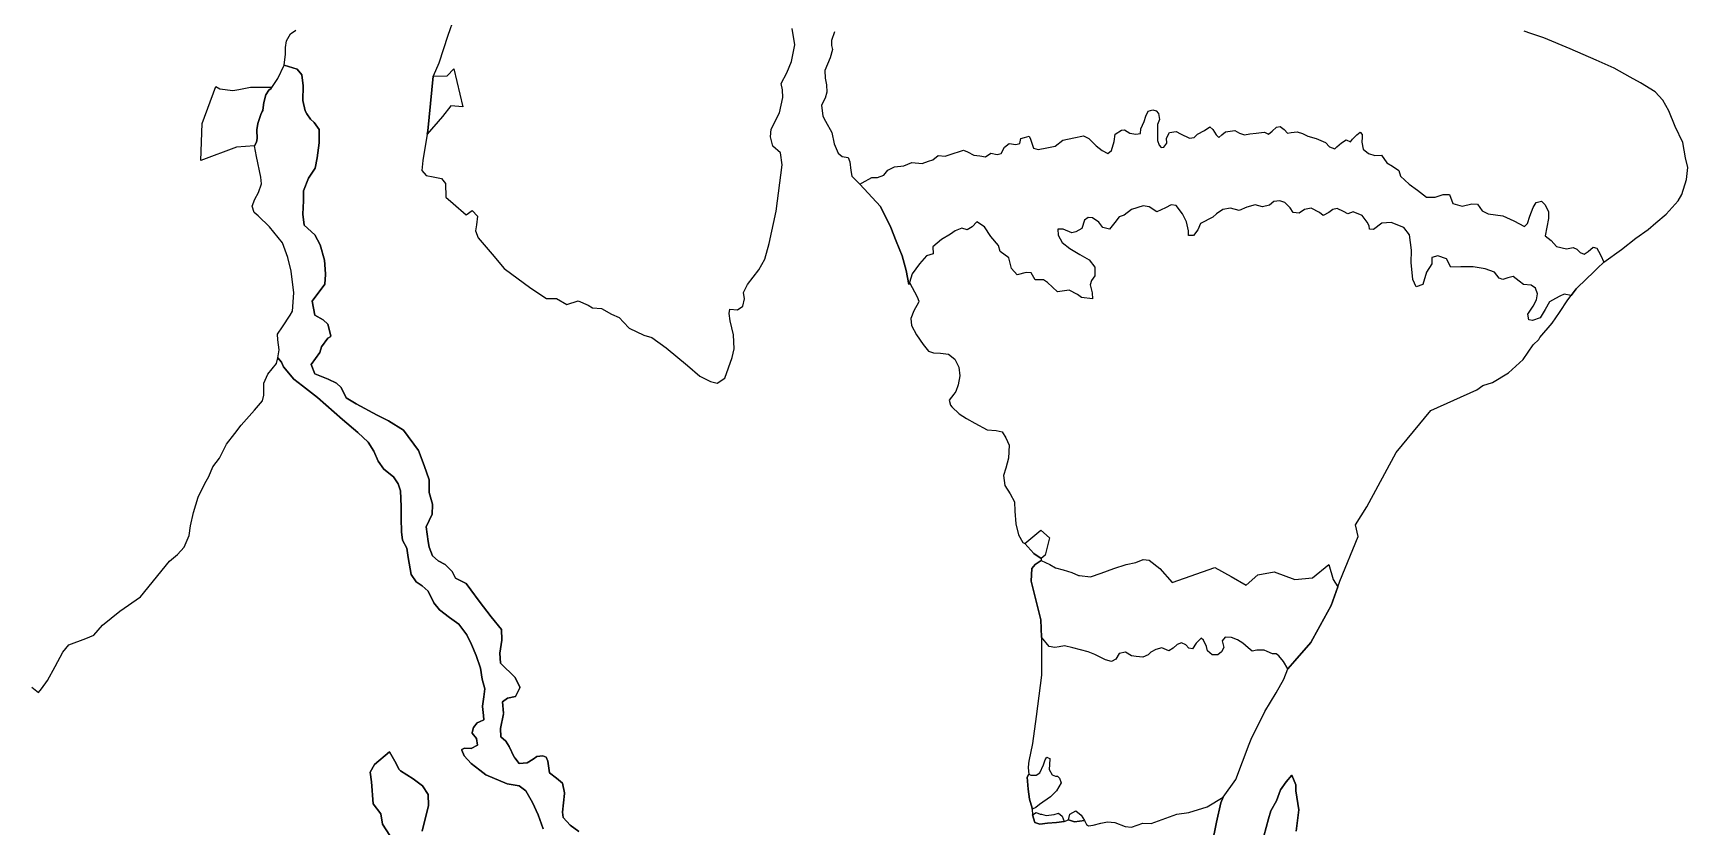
# Model space of a CAD drawing. Header units: inches. Extents: x 288635 to 1232953, y 676945 to 1655780.
# Drawn here: x 499888 to 544311, y 1539151 to 1560446 of the extents above; entities that cross this region are included whole.
import ezdxf

# ---------------------------------------------------------------- set-up
doc = ezdxf.new("R2010")
doc.units = ezdxf.units.IN
doc.header["$MEASUREMENT"] = 0

msp = doc.modelspace()

# ---------------------------------------------------------------- linework, layer by layer
at = {"color": 1}
for points in [[(511194.5493, 1560865.3772), (511023.1315, 1560385.4074), (510783.1466, 1559642.5969), (510627.3849, 1559293.6479), (510482.8127, 1557825.891), (510470.7581, 1557736.5264), (510348.8881, 1557025.6185), (510326.0324, 1556762.7778), (510440.311, 1556625.6436), (510623.1566, 1556591.36), (510851.7137, 1556545.6486), (510954.5644, 1556408.5144), (510965.9922, 1556042.8231), (511160.2657, 1555871.4053), (511514.5292, 1555574.2811), (511674.5191, 1555688.5596), (511813.671, 1555539.0771), (511792.2874, 1555303.857), (511760.2119, 1555143.4796), (511835.0546, 1554951.0268), (512209.2684, 1554512.6621), (512530.0231, 1554127.7565), (513246.3752, 1553603.8572), (513674.0481, 1553325.8699), (513941.3436, 1553325.8699), (514219.331, 1553165.4925), (514518.702, 1553261.7189), (514785.9976, 1553144.1089), (514903.6076, 1553079.9579), (515149.5195, 1553058.5743), (515416.8151, 1552908.8888), (515619.9597, 1552812.6624), (515737.5698, 1552695.0523), (515887.2553, 1552534.675), (516282.8527, 1552342.2222), (516496.6892, 1552278.0713), (516881.5948, 1552000.0839), (517458.9532, 1551529.6437), (517790.3996, 1551240.9645), (518068.387, 1551101.9708), (518250.148, 1551059.2035), (518453.2926, 1551187.5054), (518656.4372, 1551743.4802), (518709.8964, 1551978.7003), (518688.5127, 1552352.914), (518602.9781, 1552727.1278), (518570.9027, 1552919.5806), (518592.2863, 1553037.1907), (518795.4309, 1553026.4988), (518945.1164, 1553122.7252), (518987.8837, 1553315.178), (518955.8083, 1553486.2472), (519062.7265, 1553700.0836), (519372.7893, 1554095.6811), (519533.1667, 1554384.3603), (519650.7767, 1554801.3413), (519834.0065, 1555665.7039), (519993.9965, 1556911.3399), (519948.2851, 1557231.3198), (519742.5837, 1557414.1655), (519685.4444, 1557665.5783), (519696.8723, 1557871.2796), (519925.4294, 1558305.538), (520016.8522, 1558716.9408), (520005.4243, 1558922.6421), (519971.1408, 1559094.0599), (520119.7029, 1559379.7563), (520245.4093, 1559688.3083), (520336.8321, 1560133.9946), (520268.265, 1560568.253)], [(514539.6974, 1539029.3029), (514309.5094, 1539195.9908), (514115.0403, 1539406.3349), (514096.0114, 1539547.1487), (514150.7591, 1540047.6991), (514149.7863, 1540052.2854), (514150.7591, 1540061.18), (514095.1965, 1540323.118), (513936.4462, 1540458.0558), (513753.8833, 1540604.8998), (513710.227, 1540910.4942), (513662.6019, 1541021.6194), (513575.2892, 1541053.3695), (513409.9028, 1541036.0117), (513311.6336, 1540963.6028), (513150.6321, 1540870.8066), (512940.2879, 1540850.9628), (512816.4832, 1541006.6031), (512801.3814, 1541025.5882), (512670.4124, 1541307.37), (512575.1622, 1541446.2765), (512440.2244, 1541565.3393), (512436.4623, 1541791.071), (512511.6621, 1542186.8596), (512511.034, 1542197.0347), (512511.6621, 1542200.3405), (512492.6143, 1542508.915), (512622.3053, 1542604.3999), (512836.108, 1542651.2043), (512955.1708, 1542881.3923), (512951.7971, 1542888.3506), (512955.1708, 1542894.8732), (512828.1705, 1543156.8112), (512439.2323, 1543545.7495), (512416.1706, 1543814.8017), (512470.9823, 1544159.3323), (512470.6558, 1544170.7607), (512470.9823, 1544172.8132), (512463.0448, 1544450.6263), (512185.2317, 1544784.002), (511859.7936, 1545204.6903), (511637.5431, 1545506.3159), (511510.5429, 1545680.9412), (511224.7923, 1545823.8165), (511137.4796, 1546006.3794), (510946.9793, 1546188.9423), (510764.4164, 1546284.1925), (510605.6661, 1546427.0677), (510518.3534, 1546657.2557), (510496.6334, 1546809.2961), (510440.4569, 1547202.5314), (510600.2431, 1547540.8299), (510605.6661, 1547794.7146), (510605.3989, 1547795.6862), (510605.6661, 1547808.1955), (510518.3534, 1548125.6961), (510518.3534, 1548445.5909), (510518.3534, 1548459.0718), (510383.4156, 1548848.0101), (510232.6028, 1549244.8859), (509827.7895, 1549792.5745), (509430.9137, 1550046.575), (509121.3506, 1550197.3878), (508557.787, 1550499.0134), (508295.849, 1550665.7012), (508160.9112, 1550935.5768), (508033.9109, 1551054.6395), (507811.6605, 1551165.7647), (507454.4723, 1551308.64), (507354.7392, 1551554.1369), (507581.4541, 1551880.7818), (507633.7694, 1552026.9256), (507803.7254, 1552260.2587), (507877.9906, 1552306.7304), (507875.2131, 1552318.4733), (507877.9906, 1552320.2113), (507803.723, 1552634.2052), (507676.7227, 1552753.2679), (507454.4723, 1552880.2681), (507377.2896, 1553250.7449), (507719.075, 1553711.7011), (507740.2229, 1553970.102), (507739.6605, 1553976.7106), (507740.2229, 1553983.5829), (507708.4728, 1554356.6461), (507597.3476, 1554769.3969), (507454.4723, 1555031.3349), (507168.7217, 1555293.273), (507130.2379, 1555587.5424), (507149.5694, 1555948.3964), (507149.3315, 1555957.4365), (507149.5694, 1555961.8773), (507143.2878, 1556200.5794), (507142.9548, 1556213.232), (507278.554, 1556550.5764), (507461.1442, 1556827.1391), (507510.0649, 1557102.8953), (507569.5963, 1557499.771), (507569.5963, 1557863.3221), (507430.6898, 1558045.2236), (507338.0854, 1558134.5206), (507233.024, 1558276.3535), (507195.0161, 1558358.5675), (507129.7256, 1558633.9226), (507129.9881, 1558646.2963), (507137.9291, 1559020.5755), (507137.6862, 1559022.6092), (507137.9291, 1559034.0564), (507103.1204, 1559325.5255), (506974.0638, 1559478.047), (506626.3231, 1559588.6917), (506659.8597, 1559877.4204), (506659.8597, 1560060.3007), (506690.3398, 1560238.1011), (506797.02, 1560426.0615), (506944.3403, 1560527.6617)], [(521400.2607, 1560479.8462), (521318.9806, 1560246.1657), (521318.9806, 1560114.0855), (521349.4606, 1560007.4052), (521288.5005, 1559783.8848), (521146.2602, 1559438.4441), (521151.3402, 1559240.3237), (521186.9003, 1559062.5233), (521191.9803, 1558859.3229), (521151.3402, 1558696.7626), (521054.8201, 1558508.8022), (521090.3801, 1558214.1617), (521156.4203, 1558082.0814), (521329.1406, 1557782.3608), (521395.1807, 1557472.4802), (521496.7809, 1557223.5597), (521608.5412, 1557137.1995), (521766.0215, 1557106.7194), (521811.7416, 1556994.9592), (521837.1416, 1556761.2787), (521867.6217, 1556603.7984), (522079.4072, 1556394.4281), (522638.5134, 1555798.2606), (522916.3265, 1555229.4053), (523059.4491, 1554863.6476), (523213.9833, 1554468.7267), (523323.4768, 1554073.9114), (523392.5774, 1553701.4335), (523410.7615, 1553754.9064), (523623.8226, 1553372.3059), (523663.9916, 1553250.6731), (523653.0765, 1553214.5369), (523527.3017, 1552991.6867), (523450.989, 1552788.5749), (523467.1279, 1552598.925), (523605.2519, 1552349.604), (523781.0117, 1552088.0584), (523922.9702, 1551910.1788), (524058.365, 1551869.1787), (524245.7611, 1551861.4406), (524460.9661, 1551832.9352), (524632.0181, 1551696.9104), (524735.0743, 1551481.3397), (524766.3253, 1551250.0216), (524721.8065, 1551010.9406), (524661.4961, 1550827.7178), (524607.2736, 1550764.0386), (524481.4622, 1550600.9738), (524516.9549, 1550461.339), (524551.9041, 1550417.2791), (524747.5526, 1550233.4535), (524946.5338, 1550105.3245), (525169.4574, 1549985.1026), (525495.8694, 1549804.7917), (525742.9903, 1549784.1711), (525898.3836, 1549751.8451), (525997.6082, 1549592.0995), (526088.7486, 1549392.5089), (526071.8376, 1549045.709), (525999.3121, 1548770.8251), (525940.4005, 1548577.089), (525971.1414, 1548310.6265), (526114.0167, 1548088.3761), (526234.6669, 1547872.4756), (526241.0169, 1547621.6501), (526266.417, 1547278.7494), (526342.6171, 1546983.4739), (526453.7424, 1546777.0984), (526511.2245, 1546757.8783), (526755.368, 1546488.1729), (526945.8683, 1546354.8226), (526953.2086, 1546295.7611), (526786.7115, 1546192.1697), (526695.6946, 1546082.1028), (526677.859, 1545742.6637), (526779.4592, 1545345.7879), (526936.7203, 1544702.7893), (526959.8988, 1544243.6512), (526959.9122, 1544238.1356), (526962.3776, 1543223.0374), (526816.4163, 1542108.8277), (526719.3381, 1541390.0523), (526615.576, 1540916.4107), (526613.3549, 1540855.7022), (526604.9926, 1540731.6676), (526614.7293, 1540564.4506), (526577.4759, 1540481.4771), (526597.7959, 1540166.5165), (526638.7206, 1539895.201), (526708.4435, 1539656.5471), (526709.5031, 1539638.4439), (526710.3282, 1539624.3483), (526719.2928, 1539471.1901), (526779.618, 1539267.9897), (526916.7302, 1539226.1284), (527119.5168, 1539247.2792), (527363.847, 1539272.7629), (527570.1945, 1539296.5648), (527681.3198, 1539344.1899), (527843.2451, 1539283.8647), (528113.1206, 1539321.9648), (528163.9207, 1539210.8396), (528224.2458, 1539182.2645), (528345.1978, 1539193.8127), (528553.3266, 1539246.699), (528732.8488, 1539289.3898), (528924.5916, 1539269.0542), (529207.5722, 1539158.501), (529376.9707, 1539144.741), (529680.0215, 1539246.5601), (529905.5007, 1539239.8461), (530590.3355, 1539491.2275), (530911.9946, 1539539.8972), (531409.8356, 1539692.2976), (531839.4291, 1539949.7307), (531776.67, 1539800.2748), (531660.0928, 1539274.5645), (531533.0925, 1538660.73)], [(531533.0925, 1538660.73), (531660.0928, 1539274.5645), (531776.67, 1539800.2748), (531839.4291, 1539949.7307), (532175.9798, 1540425.9816), (532537.5413, 1541371.604), (532588.7306, 1541505.4838), (532957.0313, 1542242.0853), (533261.8319, 1542750.0863), (533468.3396, 1543112.381), (533575.8128, 1543388.2765), (533758.8003, 1543607.8614), (534192.4576, 1544100.2937), (534246.1451, 1544198.0968), (534738.1917, 1545094.4625), (534914.6657, 1545591.4885), (534969.9854, 1545747.2923), (535459.1016, 1546941.1311), (535390.8902, 1547250.7993), (535692.7825, 1547734.9098), (536478.6747, 1549196.5102), (537410.5287, 1550321.1158), (538640.8437, 1550876.7419), (538807.1392, 1550992.4257), (539066.7687, 1551069.9104), (539491.4258, 1551331.8484), (539892.2703, 1551689.0367), (540161.5515, 1552087.6423), (540307.722, 1552226.1196), (540339.8074, 1552277.8128), (540670.1469, 1552667.9969), (540865.9389, 1552948.4558), (541088.1894, 1553287.1232), (541178.7987, 1553410.0929), (541310.4398, 1553588.7488), (541596.8535, 1553864.9334), (541754.9407, 1554017.3746), (541880.4456, 1554136.274), (542056.5663, 1554303.1252), (542532.8173, 1554636.5009), (542913.818, 1554943.4182), (543241.902, 1555176.252), (543451.5847, 1555358.1534), (543726.0905, 1555592.9715), (544053.513, 1555943.5452), (544149.4247, 1556118.832), (544271.7947, 1556522.3224), (544311.4823, 1556843.1303), (544248.6436, 1557101.0996), (544172.5758, 1557511.2046), (543970.8306, 1557944.4606), (543798.851, 1558361.1802), (543636.7934, 1558645.6079), (543428.5659, 1558866.9323), (543041.2152, 1559114.5828), (542761.8146, 1559266.9831), (542330.0137, 1559508.2835), (541847.4128, 1559724.184), (541153.1447, 1560025.7037), (540446.7058, 1560319.3918), (540097.4551, 1560435.8087), (539915.5727, 1560496.4646)], [(513578.0573, 1539095.6086), (513446.3447, 1539477.0263), (513294.209, 1539804.4489), (513115.6149, 1540115.3349), (512937.0208, 1540250.9341), (512612.9056, 1540310.4655), (512040.743, 1540548.591), (511876.734, 1540675.3878), (511647.1745, 1540852.8624), (511455.3512, 1541054.6076), (511395.8198, 1541210.0506), (511400.12, 1541212.3031), (511395.8198, 1541223.5315), (511465.2731, 1541259.9118), (511650.4818, 1541256.6045), (511820.0622, 1541344.5739), (511792.6956, 1541520.9367), (511673.6328, 1541666.4578), (511676.3074, 1541676.6698), (511673.6328, 1541679.9387), (511710.0131, 1541818.8452), (511805.9248, 1541941.2153), (511875.6665, 1541965.786), (511985.527, 1542021.8072), (511974.597, 1542139.4014), (511948.1386, 1542377.5269), (511948.9958, 1542383.2933), (511948.1386, 1542391.0078), (511984.5189, 1542635.7479), (512016.3058, 1542851.8986), (511944.8313, 1543115.0544), (511898.5291, 1543406.0967), (511782.7737, 1543750.0557), (511660.4037, 1544041.098), (511528.1117, 1544305.6818), (511313.1373, 1544586.8022), (511065.09, 1544772.0109), (510797.1988, 1544970.4488), (510645.0631, 1545162.2721), (510489.6201, 1545473.1581), (510330.8697, 1545618.6792), (510175.4267, 1545724.5128), (510033.2129, 1545922.9507), (509957.145, 1546376.0505), (509924.0721, 1546627.4052), (509801.702, 1546845.6869), (509778.5509, 1547070.5832), (509765.3217, 1547424.4641), (509765.4352, 1547434.9082), (509765.3217, 1547437.945), (509768.5099, 1547731.257), (509768.629, 1547742.2164), (509748.7852, 1548162.2433), (509689.2539, 1548357.3739), (509566.8838, 1548539.2753), (509305.6073, 1548747.6351), (509153.4716, 1548959.3022), (509034.4088, 1549230.5007), (508882.2731, 1549471.9334), (508601.1527, 1549733.21), (508197.6624, 1550083.7836), (507519.6662, 1550672.4827), (507121.1066, 1550983.4009), (506887.9722, 1551165.2702), (506610.1592, 1551496), (506555.4191, 1551616.4891), (506453.2861, 1551730.7911), (506495.2064, 1551945.6658), (506461.3396, 1552220.8331), (506452.8729, 1552373.2334), (506579.8732, 1552567.9671), (506787.3069, 1552877.001), (506850.8071, 1552982.8346), (506884.6738, 1553473.9022), (506812.707, 1554058.1034), (506723.8068, 1554426.4041), (506579.8732, 1554815.8716), (506236.9725, 1555247.6724), (505927.9386, 1555548.2397), (505822.105, 1555637.1399), (505767.0716, 1555806.4736), (505843.2717, 1555992.7406), (505940.6386, 1556170.541), (506016.8387, 1556403.3748), (505999.9054, 1556585.4085), (505881.3718, 1557131.5095), (505833.6578, 1557421.7418), (505834.4996, 1557423.0171), (505834.4867, 1557423.2047), (505887.6017, 1557516.9489), (505905.7783, 1557615.7493), (505894.0341, 1557838.8899), (505894.5628, 1557842.3262), (505894.0341, 1557852.3708), (505919.4341, 1558017.4711), (506005.1593, 1558261.9466), (506039.3298, 1558341.6777), (506052.7844, 1558373.0718), (506053.306, 1558377.3749), (506078.1844, 1558582.6222), (506132.1596, 1558792.1727), (506211.5347, 1558912.8229), (506281.649, 1558960.5955), (506372.4394, 1559091.5468), (506457.1063, 1559227.0137), (506626.3231, 1559588.6917), (506974.0638, 1559478.047), (507103.1204, 1559325.5255), (507137.9291, 1559034.0564), (507137.6862, 1559022.6092), (507137.9291, 1559020.5755), (507129.9881, 1558646.2963), (507129.7256, 1558633.9226), (507195.0161, 1558358.5675), (507233.024, 1558276.3535), (507338.0854, 1558134.5206), (507430.6898, 1558045.2236), (507569.5963, 1557863.3221), (507569.5963, 1557499.771), (507510.0649, 1557102.8953), (507461.1442, 1556827.1391), (507278.554, 1556550.5764), (507142.9548, 1556213.232), (507143.2878, 1556200.5794), (507149.5694, 1555961.8773), (507149.3315, 1555957.4365), (507149.5694, 1555948.3964), (507130.2379, 1555587.5424), (507168.7217, 1555293.273), (507454.4723, 1555031.3349), (507597.3476, 1554769.3969), (507708.4728, 1554356.6461), (507740.2229, 1553983.5829), (507739.6605, 1553976.7106), (507740.2229, 1553970.102), (507719.075, 1553711.7011), (507377.2896, 1553250.7449), (507454.4723, 1552880.2681), (507676.7227, 1552753.2679), (507803.723, 1552634.2052), (507877.9906, 1552320.2113), (507875.2131, 1552318.4733), (507877.9906, 1552306.7304), (507803.7254, 1552260.2587), (507633.7694, 1552026.9256), (507581.4541, 1551880.7818), (507354.7392, 1551554.1369), (507454.4723, 1551308.64), (507811.6605, 1551165.7647), (508033.9109, 1551054.6395), (508160.9112, 1550935.5768), (508295.849, 1550665.7012), (508557.787, 1550499.0134), (509121.3506, 1550197.3878), (509430.9137, 1550046.575), (509827.7895, 1549792.5745), (510232.6028, 1549244.8859), (510383.4156, 1548848.0101), (510518.3534, 1548459.0718), (510518.3534, 1548445.5909), (510518.3534, 1548125.6961), (510605.6661, 1547808.1955), (510605.3989, 1547795.6862), (510605.6661, 1547794.7146), (510600.2431, 1547540.8299), (510440.4569, 1547202.5314), (510496.6334, 1546809.2961), (510518.3534, 1546657.2557), (510605.6661, 1546427.0677), (510764.4164, 1546284.1925), (510946.9793, 1546188.9423), (511137.4796, 1546006.3794), (511224.7923, 1545823.8165), (511510.5429, 1545680.9412), (511637.5431, 1545506.3159), (511859.7936, 1545204.6903), (512185.2317, 1544784.002), (512463.0448, 1544450.6263), (512470.9823, 1544172.8132), (512470.6558, 1544170.7607), (512470.9823, 1544159.3323), (512416.1706, 1543814.8017), (512439.2323, 1543545.7495), (512828.1705, 1543156.8112), (512955.1708, 1542894.8732), (512951.7971, 1542888.3506), (512955.1708, 1542881.3923), (512836.108, 1542651.2043), (512622.3053, 1542604.3999), (512492.6143, 1542508.915), (512511.6621, 1542200.3405), (512511.034, 1542197.0347), (512511.6621, 1542186.8596), (512436.4623, 1541791.071), (512440.2244, 1541565.3393), (512575.1622, 1541446.2765), (512670.4124, 1541307.37), (512670.4124, 1541307.37), (512801.3814, 1541025.5882), (512816.4832, 1541006.6031), (512940.2879, 1540850.9628), (513150.6321, 1540870.8066), (513311.6336, 1540963.6028), (513409.9028, 1541036.0117), (513575.2892, 1541053.3695), (513662.6019, 1541021.6194), (513710.227, 1540910.4942), (513753.8833, 1540604.8998), (513936.4462, 1540458.0558), (514095.1965, 1540323.118), (514150.7591, 1540061.18), (514149.7863, 1540052.2854), (514150.7591, 1540047.6991), (514096.0114, 1539547.1487), (514115.0403, 1539406.3349), (514309.5094, 1539195.9908), (514539.6974, 1539029.3029)], [(499851.9432, 1542898.1205), (500034.5061, 1542755.2452), (500113.8812, 1542850.4954), (500272.6315, 1543080.6833), (500479.0069, 1543453.7466), (500685.3824, 1543842.6849), (500844.1327, 1544033.1852), (501304.5086, 1544207.8106), (501518.8215, 1544295.1233), (501749.0095, 1544564.9988), (502217.3229, 1544938.0621), (502772.949, 1545319.0628), (503552.1962, 1546277.8939), (503760.1776, 1546458.0963), (503938.7717, 1546652.5655), (504081.647, 1546970.0661), (504110.1587, 1547225.0507), (504192.7722, 1547585.2236), (504319.7724, 1547997.9744), (504502.3353, 1548359.1314), (504601.5542, 1548553.6005), (504708.7107, 1548807.601), (504887.3048, 1549041.7578), (505081.774, 1549414.821), (505300.0556, 1549708.5091), (505474.681, 1549926.7908), (505831.8692, 1550331.6041), (506042.2134, 1550581.6358), (506077.9322, 1550736.4174), (506077.9322, 1551057.8868), (506193.0262, 1551292.0435), (506420.2219, 1551583.5717), (506453.2861, 1551730.7911), (506555.4191, 1551616.4891), (506610.1592, 1551496), (506887.9722, 1551165.2702), (507121.1066, 1550983.4009), (507519.6662, 1550672.4827), (508197.6624, 1550083.7836), (508601.1527, 1549733.21), (508882.2731, 1549471.9334), (509034.4088, 1549230.5007), (509153.4716, 1548959.3022), (509305.6073, 1548747.6351), (509566.8838, 1548539.2753), (509689.2539, 1548357.3739), (509748.7852, 1548162.2433), (509768.629, 1547742.2164), (509768.5099, 1547731.257), (509765.3217, 1547437.945), (509765.4352, 1547434.9082), (509765.3217, 1547424.4641), (509778.5509, 1547070.5832), (509801.702, 1546845.6869), (509924.0721, 1546627.4052), (509957.145, 1546376.0505), (510033.2129, 1545922.9507), (510175.4267, 1545724.5128), (510330.8697, 1545618.6792), (510489.6201, 1545473.1581), (510645.0631, 1545162.2721), (510797.1988, 1544970.4488), (511065.09, 1544772.0109), (511313.1373, 1544586.8022), (511528.1117, 1544305.6818), (511660.4037, 1544041.098), (511782.7737, 1543750.0557), (511898.5291, 1543406.0967), (511944.8313, 1543115.0544), (512016.3058, 1542851.8986), (512016.3058, 1542851.8986), (511984.5189, 1542635.7479), (511948.1386, 1542391.0078), (511948.9958, 1542383.2933), (511948.1386, 1542377.5269), (511974.597, 1542139.4014), (511985.527, 1542021.8072), (511875.6665, 1541965.786), (511805.9248, 1541941.2153), (511710.0131, 1541818.8452), (511673.6328, 1541679.9387), (511676.3074, 1541676.6698), (511673.6328, 1541666.4578), (511792.6956, 1541520.9367), (511820.0622, 1541344.5739), (511650.4818, 1541256.6045), (511465.2731, 1541259.9118), (511395.8198, 1541223.5315), (511400.12, 1541212.3031), (511395.8198, 1541210.0506), (511455.3512, 1541054.6076), (511647.1745, 1540852.8624), (511876.734, 1540675.3878), (512040.743, 1540548.591), (512612.9056, 1540310.4655), (512937.0208, 1540250.9341), (513115.6149, 1540115.3349), (513294.209, 1539804.4489), (513446.3447, 1539477.0263), (513578.0573, 1539095.6086)], [(510329.2022, 1539039.4954), (510501.2811, 1539727.8108), (510490.1046, 1540021.4156), (510340.352, 1540254.364), (510087.7732, 1540439.7307), (509749.1059, 1540656.6894), (509708.7782, 1540695.9376), (509637.9806, 1540847.1898), (509453.7799, 1541167.985), (509055.5811, 1540827.9948), (508936.5184, 1540622.9423), (508975.2993, 1540355.1993), (509013.5627, 1539767.6876), (509225.2298, 1539497.8121), (509267.5632, 1539227.9366), (509460.402, 1538919.8394)], [(509460.402, 1538919.8394), (509267.5632, 1539227.9366), (509225.2298, 1539497.8121), (509013.5627, 1539767.6876), (508975.2993, 1540355.1993), (508936.5184, 1540622.9423), (509055.5811, 1540827.9948), (509453.7799, 1541167.985), (509637.9806, 1540847.1898), (509708.7782, 1540695.9376), (509749.1059, 1540656.6894), (510087.7732, 1540439.7307), (510340.352, 1540254.364), (510490.1046, 1540021.4156), (510501.2811, 1539727.8108), (510329.2022, 1539039.4954)], [(533794.5306, 1539040.0166), (533869.4071, 1539606.3607), (533790.4889, 1540114.1625), (533786.857, 1540279.4621), (533678.9068, 1540539.8126), (533523.268, 1540361.6744), (533377.051, 1540146.6493), (533266.1559, 1539854.0112), (533113.7556, 1539580.9607), (533050.2555, 1539365.0602), (532866.1051, 1538666.5588)], [(532866.1051, 1538666.5588), (533050.2555, 1539365.0602), (533113.7556, 1539580.9607), (533266.1559, 1539854.0112), (533377.051, 1540146.6493), (533523.268, 1540361.6744), (533678.9068, 1540539.8126), (533786.857, 1540279.4621), (533790.4889, 1540114.1625), (533869.4071, 1539606.3607), (533794.5306, 1539040.0166)]]:
    msp.add_lwpolyline(points, dxfattribs=at)
for points in [[(511179.5222, 1559491.0123), (511423.5275, 1558470.6268), (511101.8842, 1558492.8091), (510880.0612, 1558204.4392), (510470.7581, 1557736.5264), (510482.8127, 1557825.891), (510627.3849, 1559293.6479), (511002.0639, 1559302.4628), (511179.5222, 1559491.0123)], [(504897.5569, 1558952.3091), (505249.6136, 1558906.5387), (505414.2138, 1558936.6269), (505722.0546, 1558992.8989), (506298.384, 1558991.2491), (506281.649, 1558960.5955), (506211.5347, 1558912.8229), (506132.1596, 1558792.1727), (506078.1844, 1558582.6222), (506053.306, 1558377.3749), (506052.7844, 1558373.0718), (506039.3298, 1558341.6777), (506005.1593, 1558261.9466), (505919.4341, 1558017.4711), (505894.0341, 1557852.3708), (505894.5628, 1557842.3262), (505894.0341, 1557838.8899), (505905.7783, 1557615.7493), (505887.6017, 1557516.9489), (505834.4867, 1557423.2047), (505834.4996, 1557423.0171), (505833.6578, 1557421.7418), (505352.1866, 1557389.6773), (504393.0701, 1557025.8745), (504426.143, 1558018.064), (504789.9459, 1559010.2535), (504897.5569, 1558952.3091)], [(530071.9971, 1557800.7195), (530071.9971, 1557567.8857), (530114.3305, 1557435.5938), (530170.3697, 1557379.3307), (530241.3307, 1557387.9687), (530320.7059, 1557493.8022), (530315.4142, 1557631.3858), (530392.7781, 1557775.7819), (530574.7064, 1557806.0112), (530685.8316, 1557747.8027), (530929.3823, 1557629.555), (531056.249, 1557647.2609), (531146.2075, 1557737.2194), (531336.7079, 1557832.4696), (531474.2915, 1557927.7198), (531558.9584, 1557858.9279), (531648.9169, 1557716.0527), (531723.0004, 1557647.2609), (531797.0838, 1557716.0527), (531898.8953, 1557797.1233), (532146.3345, 1557832.4696), (532273.3348, 1557758.3861), (532410.2318, 1557721.3979), (532552.7941, 1557739.7097), (532720.1916, 1557761.2115), (532865.4285, 1557779.8669), (532945.3778, 1557790.1361), (533056.503, 1557731.9277), (533146.4615, 1557816.5945), (533270.0159, 1557924.8059), (533368.712, 1557938.3031), (533474.5455, 1557858.9279), (533564.1694, 1557764.4567), (533659.1822, 1557775.7908), (533823.7962, 1557795.4278), (533966.6715, 1557753.0944), (534104.2551, 1557684.3026), (534331.7972, 1557620.8025), (534580.5061, 1557509.6772), (534691.6313, 1557393.2603), (534829.2149, 1557340.3436), (534887.4234, 1557398.552), (535009.1319, 1557499.0939), (535141.4239, 1557583.7607), (535252.5491, 1557530.844), (535305.4659, 1557604.9274), (535427.1744, 1557721.3443), (535511.8413, 1557784.8445), (535564.758, 1557726.636), (535564.758, 1557657.8442), (535554.1747, 1557520.2606), (535591.2164, 1557335.0519), (535739.3834, 1557213.3433), (535910.7304, 1557161.1481), (536088.6341, 1557171.0099), (536231.5094, 1556969.9262), (536384.968, 1556879.9677), (536549.01, 1556763.5508), (536596.6351, 1556610.0921), (536829.4689, 1556393.1333), (537051.7193, 1556229.0914), (537294.4133, 1556049.064), (537522.6786, 1556043.8827), (537744.1355, 1556115.7016), (537914.2627, 1556112.6745), (537998.9296, 1555874.549), (538252.9301, 1555805.7572), (538510.6747, 1555863.6808), (538665.6809, 1555858.6739), (538792.6812, 1555678.7569), (538946.1398, 1555594.0901), (539341.0098, 1555544.9496), (539638.6667, 1555406.0431), (539923.0943, 1555257.2146), (540005.7768, 1555339.8971), (540071.9228, 1555538.335), (540157.9125, 1555766.5386), (540241.5763, 1555904.6589), (540382.8088, 1555938.5181), (540478.7204, 1555842.6064), (540568.0175, 1555654.0904), (540571.3248, 1555475.4963), (540521.7153, 1555240.6781), (540482.0277, 1555009.1673), (540637.4708, 1554880.1826), (540786.2992, 1554721.4323), (541054.1903, 1554661.9009), (541227.5869, 1554690.0476), (541332.0034, 1554648.6717), (541415.1825, 1554561.2855), (541530.4413, 1554513.0725), (541636.2748, 1554585.8331), (541769.6392, 1554704.9942), (541864.4784, 1554675.1301), (541914.0879, 1554599.0623), (541976.9266, 1554479.9995), (542056.5663, 1554303.1252), (541880.4456, 1554136.274), (541754.9407, 1554017.3746), (541596.8535, 1553864.9334), (541310.4398, 1553588.7488), (541178.7987, 1553410.0929), (540988.0444, 1553438.2006), (540868.9816, 1553391.8984), (540756.5335, 1553325.7524), (540594.4759, 1553233.1481), (540478.7204, 1553028.0956), (540346.4285, 1552809.8139), (540141.376, 1552733.746), (540042.1571, 1552753.5898), (540015.6987, 1552909.0328), (540085.152, 1553011.5591), (540154.6052, 1553124.0072), (540243.9023, 1553286.0649), (540273.668, 1553448.1225), (540224.0585, 1553606.8728), (540104.9957, 1553679.6333), (539896.6359, 1553702.7844), (539784.1878, 1553788.7742), (539618.8229, 1553917.7588), (539473.3018, 1553881.3785), (539344.3171, 1553831.7691), (539241.7909, 1553868.1493), (539119.4209, 1554030.207), (538871.3735, 1554119.504), (538549.264, 1554175.9206), (538215.8883, 1554175.9206), (537951.3045, 1554170.6289), (537834.8876, 1554387.5877), (537602.0538, 1554472.2545), (537438.0118, 1554424.6294), (537432.7201, 1554260.5874), (537289.8448, 1554033.0453), (537194.5946, 1553699.6696), (537014.6776, 1553636.1695), (536924.7191, 1553831.9616), (536908.8441, 1554027.7536), (536882.3857, 1554281.7541), (536892.969, 1554625.7131), (536840.0523, 1555038.464), (536686.5936, 1555234.256), (536347.9263, 1555366.548), (536093.9258, 1555350.6729), (535871.6753, 1555181.3393), (535760.5501, 1555186.6309), (535755.2584, 1555271.2978), (535702.3416, 1555377.1313), (535564.758, 1555551.7567), (535321.3409, 1555647.0069), (535178.4656, 1555594.0901), (535067.3404, 1555662.8819), (534892.715, 1555742.257), (534776.2981, 1555715.7987), (534670.4646, 1555631.1318), (534522.2976, 1555557.0483), (534421.7558, 1555636.4235), (534199.5053, 1555752.8404), (534019.5883, 1555710.507), (533871.4213, 1555615.2568), (533712.671, 1555631.1318), (533633.2958, 1555758.1321), (533490.4206, 1555901.0074), (533358.1286, 1555948.6325), (533194.0866, 1555927.4658), (533077.6697, 1555832.2156), (532892.461, 1555784.5905), (532696.669, 1555842.7989), (532474.4185, 1555774.0071), (532268.0431, 1555689.3403), (532029.9176, 1555747.5487), (531823.5422, 1555710.507), (531659.5002, 1555599.3818), (531558.9584, 1555504.1316), (531225.5827, 1555334.7979), (531151.4992, 1555165.4642), (531040.374, 1555012.0056), (530908.0821, 1555012.0056), (530902.7904, 1555144.2975), (530855.1653, 1555382.423), (530744.0401, 1555594.0901), (530569.4147, 1555821.6322), (530442.4145, 1555837.5072), (530283.6641, 1555758.1321), (530050.8303, 1555652.2985), (529844.4549, 1555784.5905), (529685.7046, 1555816.3405), (529373.4957, 1555715.7987), (529177.7036, 1555562.34), (529040.12, 1555514.7149), (528923.7031, 1555361.2563), (528780.8278, 1555186.6309), (528600.9108, 1555234.256), (528495.0772, 1555371.8396), (528331.0352, 1555488.2565), (528214.6183, 1555498.8399), (528114.0765, 1555430.0481), (528045.2847, 1555207.7976), (527881.2427, 1555112.5475), (527775.4091, 1555086.0891), (527537.2837, 1555186.6309), (527399.7, 1555186.6309), (527410.2834, 1555022.5889), (527516.1169, 1554826.7969), (527722.4924, 1554668.0466), (527987.0762, 1554509.2962), (528241.0767, 1554366.421), (528389.2437, 1554165.3372), (528389.2437, 1553932.5034), (528304.5769, 1553805.5032), (528262.2434, 1553689.0863), (528315.1602, 1553477.4192), (528325.7436, 1553318.6689), (528029.4096, 1553350.4189), (527923.5761, 1553435.0858), (527701.3256, 1553551.5027), (527383.825, 1553509.1692), (527119.2412, 1553752.5864), (527013.4076, 1553826.6699), (526791.1572, 1553826.6699), (526685.3236, 1554017.1703), (526547.74, 1554027.7536), (526304.3229, 1553964.2535), (526156.1559, 1554133.5872), (526082.0724, 1554419.3377), (525849.2386, 1554588.6714), (525806.9052, 1554747.4217), (525595.2381, 1554990.8389), (525425.9044, 1555244.8394), (525224.8207, 1555382.423), (525097.8204, 1555244.8394), (524960.2368, 1555170.7559), (524822.6532, 1555213.0893), (524642.7362, 1555139.0058), (524515.7359, 1555054.339), (524272.3188, 1554906.172), (524039.485, 1554715.6717), (524050.0683, 1554525.1713), (523870.1513, 1554472.2545), (523679.6509, 1554260.5874), (523489.1506, 1553985.4202), (523410.7615, 1553754.9064), (523392.5774, 1553701.4335), (523323.4768, 1554073.9114), (523213.9833, 1554468.7267), (523059.4491, 1554863.6476), (522916.3265, 1555229.4053), (522638.5134, 1555798.2606), (522079.4072, 1556394.4281), (522143.2449, 1556429.5192), (522404.3567, 1556573.0504), (522556.0129, 1556572.5808), (522727.149, 1556636.5505), (522832.8002, 1556769.2091), (523012.8996, 1556858.8009), (523259.1041, 1556885.978), (523473.2755, 1556975.2178), (523751.0783, 1556951.4392), (523928.888, 1557010.6865), (524044.7767, 1557049.3013), (524187.652, 1557160.4266), (524371.8368, 1557142.3978), (524615.3415, 1557221.8481), (524732.636, 1557260.1187), (524864.9866, 1557303.3018), (524970.8202, 1557260.9684), (525145.4455, 1557171.0099), (525298.9042, 1557149.8432), (525452.3628, 1557128.6765), (525600.5298, 1557229.2184), (525771.9904, 1557190.9723), (525875.697, 1557213.3433), (525965.6555, 1557387.9687), (526092.6558, 1557488.5105), (526270.157, 1557460.9614), (526378.4063, 1557488.5105), (526405.4735, 1557621.438), (526499.7756, 1557648.1851), (526627.1152, 1557684.3026), (526658.8652, 1557599.6358), (526743.5321, 1557361.5103), (526871.3888, 1557326.1134), (527097.5824, 1557370.0913), (527325.6166, 1557414.4271), (527527.4142, 1557569.8686), (527825.4418, 1557634.1699), (528082.3264, 1557689.5943), (528230.4934, 1557620.8025), (528426.2854, 1557419.7187), (528590.3274, 1557298.0102), (528738.4944, 1557213.3433), (528839.0363, 1557292.7185), (528913.1197, 1557536.1356), (528939.5781, 1557737.2194), (529105.9284, 1557837.8053), (529182.9953, 1557853.6363), (529331.1622, 1557763.6778), (529490.7198, 1557730.3476), (529616.9128, 1557753.0944), (529622.2045, 1557874.803), (529712.163, 1558075.8867), (529759.7881, 1558218.762), (529819.2238, 1558356.2164), (529944.9968, 1558388.0957), (530040.247, 1558356.3456), (530103.7471, 1558292.8455), (530124.9138, 1558128.8035), (530071.9971, 1557991.2199), (530071.9971, 1557800.7195)], [(527057.8087, 1546440.0273), (526945.8683, 1546354.8226), (526755.368, 1546488.1729), (526511.2245, 1546757.8783), (526941.8495, 1547107.5179), (527170.6621, 1546906.1639), (527057.8087, 1546440.0273)], [(530130.8656, 1546084.4471), (530464.7312, 1545711.3032), (531615.671, 1546108.1789), (532052.2344, 1545870.0535), (532449.1102, 1545631.928), (532766.6108, 1545909.7411), (533203.1742, 1545989.1162), (533758.8003, 1545790.6783), (534235.0512, 1545830.3659), (534671.6146, 1546187.5541), (534790.6773, 1545790.6783), (534914.6657, 1545591.4885), (534738.1917, 1545094.4625), (534246.1451, 1544198.0968), (534192.4576, 1544100.2937), (533758.8003, 1543607.8614), (533575.8128, 1543388.2765), (533457.0948, 1543585.3246), (533334.0633, 1543736.1374), (533254.6882, 1543795.6688), (533157.4536, 1543793.6844), (533019.8492, 1543852.3687), (532932.5573, 1543889.5961), (532740.734, 1543889.5961), (532615.7181, 1543867.1064), (532510.6949, 1543954.0904), (532361.7176, 1544081.4194), (532222.8111, 1544172.7008), (532056.1233, 1544232.2322), (531893.484, 1544242.8627), (531812.1011, 1544145.2032), (531853.7166, 1543962.3566), (531786.2477, 1543847.2626), (531695.0461, 1543766.6118), (531536.2958, 1543766.6118), (531413.1845, 1543871.0752), (531385.4032, 1543994.1067), (531306.028, 1544160.7945), (531242.5279, 1544212.3884), (531160.2316, 1544130.092), (531107.5901, 1544077.4506), (531016.3087, 1543930.6066), (530913.121, 1543946.4816), (530828.8809, 1544031.3938), (530718.6519, 1544089.3569), (530603.5579, 1544041.7318), (530496.4014, 1543942.5128), (530381.3074, 1543871.0752), (530190.807, 1543954.4191), (530032.0567, 1543910.7628), (529893.1502, 1543839.3251), (529824.1522, 1543762.5357), (529674.8685, 1543704.3874), (529503.1507, 1543722.3849), (529377.2117, 1543744.0749), (529210.5238, 1543839.3251), (529047.8048, 1543799.6375), (528952.5546, 1543647.549), (528833.4918, 1543585.3246), (528673.0028, 1543629.359), (528388.9909, 1543779.7938), (528214.3656, 1543847.2626), (527797.646, 1543950.4503), (527575.3956, 1544006.013), (527432.9753, 1543982.2762), (527313.4575, 1543962.3566), (527162.6447, 1543990.1379), (526959.9122, 1544238.1356), (526959.8988, 1544243.6512), (526936.7203, 1544702.7893), (526779.4592, 1545345.7879), (526677.859, 1545742.6637), (526695.6946, 1546082.1028), (526786.7115, 1546192.1697), (526953.2086, 1546295.7611), (527178.5787, 1546187.2969), (527336.059, 1546105.1701), (527538.8705, 1546044.0782), (527771.2465, 1545974.7832), (527949.0469, 1545891.8097), (527975.6156, 1545892.311), (528277.5542, 1545857.2021), (528558.0131, 1545957.744), (528896.6804, 1546079.4525), (529232.7019, 1546193.2236), (529494.64, 1546246.1404), (529690.432, 1546320.2238), (529846.5365, 1546309.6405), (530130.8656, 1546084.4471)], [(527241.2639, 1540547.5173), (527331.0107, 1540508.5705), (527386.3869, 1540509.76), (527442.2671, 1540453.8798), (527482.2377, 1540337.0617), (527365.3703, 1540122.4267), (527198.6825, 1539959.7076), (526901.0256, 1539749.3635), (526806.0763, 1539668.6755), (526710.3282, 1539624.3483), (526709.5031, 1539638.4439), (526708.4435, 1539656.5471), (526638.7206, 1539895.201), (526597.7959, 1540166.5165), (526577.4759, 1540481.4771), (526614.7293, 1540564.4506), (526671.8342, 1540536.3086), (526817.9297, 1540537.3572), (526917.8366, 1540603.3974), (527009.0172, 1540813.9886), (527054.9968, 1540952.2247), (527097.3303, 1541018.2649), (527141.7727, 1541002.0588), (527182.3969, 1540987.2451), (527185.8105, 1540971.0304), (527165.0637, 1540686.3709), (527241.2639, 1540547.5173)], [(526811.368, 1539534.6902), (526925.7248, 1539489.7438), (526955.9962, 1539493.1936), (527081.2436, 1539455.3151), (527302.9596, 1539486.1195), (527417.7942, 1539515.6402), (527513.0444, 1539436.265), (527570.1945, 1539296.5648), (527363.847, 1539272.7629), (527119.5168, 1539247.2792), (526916.7302, 1539226.1284), (526779.618, 1539267.9897), (526719.2928, 1539471.1901), (526811.368, 1539534.6902)], [(528113.1206, 1539321.9648), (527843.2451, 1539283.8647), (527681.3198, 1539344.1899), (527722.5948, 1539493.4152), (527881.3452, 1539585.4903), (528024.2204, 1539468.0151), (528113.1206, 1539321.9648)]]:
    msp.add_lwpolyline(points, close=True, dxfattribs=at)

doc.saveas('drawing.dxf')
